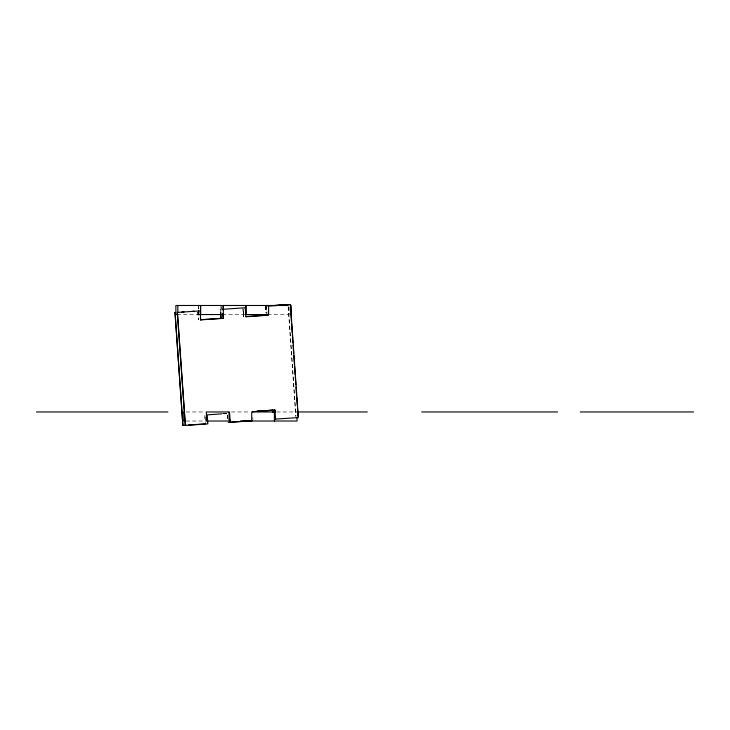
<?xml version="1.0" encoding="UTF-8"?>
<svg xmlns="http://www.w3.org/2000/svg" width="730" height="730" viewBox="0 0 730 730"><rect width="100%" height="100%" fill="white"/><g stroke="black" fill="none" stroke-linecap="round" stroke-linejoin="round"><path stroke-width="0.55" stroke-dasharray="3.65 2.74" d="M222.823 413.536L227.34 413.226L227.815 420.005M222.823 413.7L227.541 413.29L228.006 420.069M223.024 413.764L228.672 413.372M177.007 314.548L199.363 314.548M222.303 314.548L244.669 314.548M267.609 314.548L289.126 314.548L289.126 305.487M186.022 411.966L205.285 411.966M231.337 411.966L249.459 411.966M276.643 411.966L297.037 411.966M186.022 421.027L205.285 421.027M288.35 306.846L295.988 416.456M288.149 306.782L295.787 416.392M265.592 306.162L266.067 312.942M265.401 306.098L265.866 312.878M252.79 417.359L252.945 419.622M243.081 308.872L243.628 316.784L242.798 307.677M220.643 312.714L220.204 309.255L220.442 312.65M197.885 312.029L198.441 319.941L197.693 311.965M205.34 420.516L204.747 414.804L205.294 422.716M266.477 306.618L266.477 313.416M266.322 305.487L266.322 313.416M243.829 312.285L243.829 314.548M243.665 312.285L243.665 314.548M221.172 306.618L221.172 313.416M221.017 305.487L221.017 313.416M198.523 306.618L198.523 308.89M198.523 310.022L198.523 314.548M198.368 305.487L198.368 308.89M198.368 310.022L198.368 314.548"/><path stroke-width="1.09" d="M274.434 305.469L288.186 304.583M181.797 312.102L184.06 311.947M191.972 311.391L194.226 311.236M274.635 305.532L290.458 304.583L298.333 417.587L275.429 419.102M177.481 312.486L185.356 425.48L177.28 312.413L200.075 310.898L200.704 319.941L200.349 317.614M222.668 309.319L245.262 307.741L245.891 316.784L268.494 315.205L268.257 311.81M267.855 306.162L290.458 304.583M200.504 319.722L221.035 318.362L220.715 313.845M245.691 316.565L266.03 315.141M200.504 319.877L223.298 318.362L222.988 313.845M257.845 411.09L264.625 410.616M268.01 410.379L272.728 410.132L272.883 412.386M256.914 411.236L274.991 410.132L275.621 419.166M221.893 413.837L207.21 414.868L207.84 423.911L185.155 425.417M252.398 411.711L274.991 410.132M182.892 425.417L175.018 312.413L182.892 425.417L186.46 425.243M188.513 425.024L205.376 423.847M249.633 420.827L228.171 422.332M230.078 420.005L230.233 422.268L251.896 420.827M287.711 305.487L175.875 305.487L175.875 314.548L177.846 314.548M199.5 314.548L223.307 314.548L223.307 305.487M245.8 314.548L268.613 314.548L268.613 305.487M36.5 411.966L167.9 411.966M297.037 411.966L367.263 411.966M421.685 411.966L557.611 411.966M580.222 411.966L693.5 411.966M240.398 421.027L297.037 421.027L297.037 417.633M223.298 318.362L222.787 313.781M221.035 318.362L220.524 313.781M229.603 413.226L230.233 422.268M290.887 313.562L291.443 321.474M291.599 323.728L292.228 332.77M292.383 335.034L292.94 342.945M293.095 345.199L293.642 353.11M293.798 355.373L294.436 364.407M294.591 366.67L295.139 374.581M295.294 376.835L295.851 384.746M296.006 387.01L296.562 394.921M296.718 397.175L297.265 405.086M297.502 408.481L298.059 416.392M274.799 410.068L274.954 412.322M272.527 410.068L272.691 412.322M207.402 420.453L207.566 422.716M291.106 305.487L291.106 314.548M274.38 421.027L274.38 411.966L251.722 411.966L251.722 421.027M245.964 305.487L245.964 314.548M245.8 305.487L245.8 313.416M223.152 305.487L223.152 310.022M200.659 305.487L200.659 314.548M200.504 305.487L200.504 314.548M183.759 411.966L183.759 421.027M177.846 305.487L177.846 312.285M229.065 411.966L206.417 411.966L206.417 421.027L229.065 421.027L229.065 411.966"/></g></svg>
